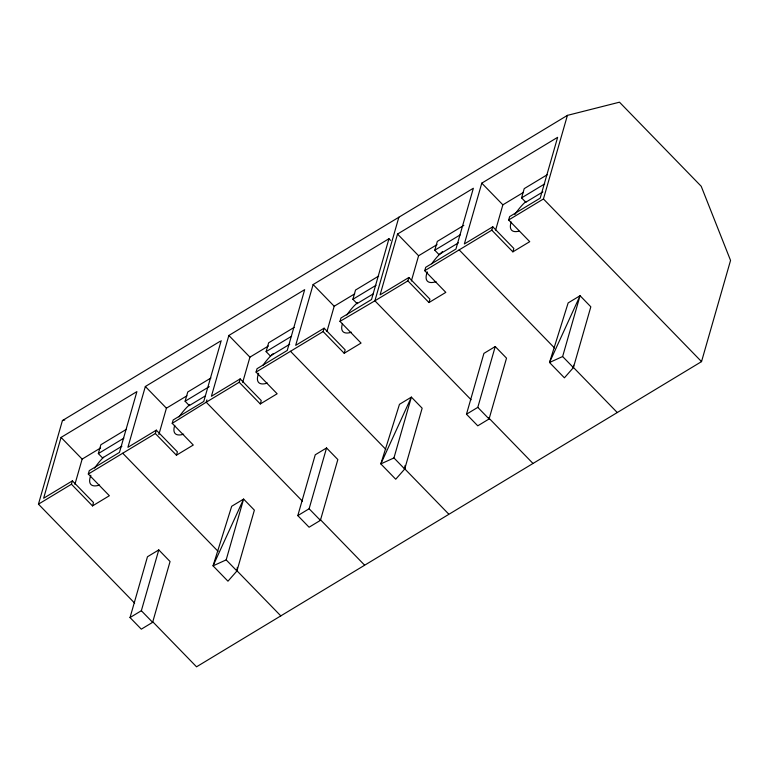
<?xml version="1.0" encoding="UTF-8"?>
<svg xmlns="http://www.w3.org/2000/svg" width="769" height="769" viewBox="0 0 769 769"><rect width="100%" height="100%" fill="white"/><g stroke="black" fill="none" stroke-linecap="round" stroke-linejoin="round"><path stroke-width="1.15" d="M237.313 567.397L236.939 570.973L227.96 581.191L213.051 565.849L231.69 506.281L243.61 499.081L254.376 510.155L236.939 570.973L226.173 559.89L243.61 499.081L213.051 565.849L226.173 559.89M405.08 465.437L404.715 469.013L395.727 479.231L380.828 463.899L399.467 404.321L411.386 397.121L422.152 408.204L404.715 469.013L393.949 457.94L411.386 397.121L380.828 463.899L393.949 457.94M573.636 365.227L573.395 367.611L564.408 377.829L549.508 362.497L568.147 302.919L580.066 295.719L590.832 306.802L573.395 367.611L562.629 356.537L580.066 295.719L549.508 362.497L562.629 356.537M134.642 603.127L38.45 504.156L62.424 420.566L567.416 115.369L619.478 102.19L701.213 186.281L730.55 260.431L701.53 361.622L196.537 666.81L153.041 622.063M92.511 505.915L109.371 495.726L88.291 474.04L89.262 470.666L119.474 452.403L136.911 391.594L61.068 437.417L43.631 498.235L72.401 480.846L93.482 502.532L92.511 505.915L71.44 484.23L72.401 480.846M74.91 484.355L82.148 459.112L100.595 447.962M121.925 446.212L102.556 457.92L98.336 453.585L100.864 444.751L126.356 429.352M220.155 341.292L145.341 386.499L127.904 447.318L156.318 430.15L177.399 451.836L176.428 455.21L155.348 433.524L156.318 430.15M158.856 434.581L166.421 408.185L186.915 395.804M176.428 455.21L193.279 445.03L172.198 423.344L173.169 419.961L203.747 401.485L221.184 340.677M205.429 395.852L189.328 405.58L185.108 401.235L187.761 391.988L210.908 378.012M189.328 405.58L189.568 404.734L186.704 407.474A29.549 10.766 -44.2 0 0 179.033 416.99M130.028 617.565L147.465 556.756L158.789 549.912L170.064 561.514L152.627 622.332L141.304 629.167L130.028 617.565L141.352 610.721L158.789 549.912M206.88 399.909L206.227 402.206L172.198 423.344M260.287 403.956L277.138 393.776L256.067 372.09L257.029 368.707L287.25 350.453L304.687 289.644L228.845 335.467L211.408 396.275L240.178 378.896L261.258 400.582L260.287 403.956L239.207 382.27L240.178 378.896M242.687 382.395L249.925 357.152L268.371 346.012M289.702 344.262L270.323 355.97L266.112 351.625L268.641 342.801L294.123 327.402M390.575 240.389L388.96 238.726L313.118 284.549L295.681 345.358L324.095 328.19L345.166 349.876L344.204 353.259L323.124 331.574L324.095 328.19M326.95 331.477L334.188 306.235L354.692 293.854M344.204 353.259L361.055 343.07L339.975 321.384L340.946 318.01L371.523 299.535L388.96 238.726M373.205 293.893L357.104 303.62L352.884 299.285L355.538 290.038L378.684 276.052M357.104 303.62L357.345 302.784L354.471 305.514A29.549 10.766 -44.2 0 0 346.809 315.04M297.805 515.615L315.242 454.796L326.556 447.962L337.841 459.564L320.404 520.373L309.08 527.217L297.805 515.615L309.119 508.77L326.556 447.962M398.871 217.204L374.897 300.804L339.975 321.384M428.967 302.553L445.818 292.374L424.738 270.688L425.709 267.304L455.93 249.05L473.368 188.242L397.525 234.064L380.088 294.873L408.858 277.494L429.938 299.179L428.967 302.553L407.887 280.868L408.858 277.494M411.357 280.993L418.596 255.75L437.052 244.609M458.382 242.86L439.003 254.568L434.783 250.223L437.321 241.399L463.822 225.384M512.875 251.857L529.735 241.668L508.655 219.982L509.626 216.608L540.194 198.133L557.631 137.324L481.788 183.147L464.351 243.956L492.766 226.788L513.846 248.474L512.875 251.857L491.804 230.171L492.766 226.788M495.63 230.075L502.868 204.833L523.372 192.452M542.885 191.885L525.785 202.218L521.565 197.883L524.218 188.636L547.365 174.65M525.785 202.218L526.025 201.382L523.151 204.112A29.549 10.766 -44.2 0 0 514.874 214.58M466.475 414.212L483.912 353.394L495.236 346.559L506.521 358.162L489.084 418.97L477.76 425.815L466.475 414.212L477.799 407.368L495.236 346.559M508.655 219.982L543.443 198.969L567.416 115.369M103.594 457.286L102.219 458.612A29.549 10.766 -44.2 0 0 94.616 468.138M273.043 353.721L269.996 356.662A29.549 10.766 -44.2 0 0 263.027 365.227M442.56 251.521L438.676 255.25A29.549 10.766 -44.2 0 0 431.707 263.825M266.112 351.625L291.595 336.226M352.884 299.285L376.031 285.299M98.336 453.585L123.819 438.186M434.783 250.223L460.275 234.824M185.108 401.235L209.264 386.644M521.565 197.883L544.712 183.897M239.207 382.27L206.227 402.206L302.419 501.177M256.067 372.09L323.124 331.574M38.45 504.156L71.44 484.23M88.291 474.04L155.348 433.524M407.887 280.868L374.897 300.804L471.099 399.774M424.738 270.688L491.804 230.171M62.424 420.566L64.731 419.98M543.443 198.969L701.53 361.622M481.788 183.147L502.868 204.833M459.17 249.887L554.526 347.992M572.934 366.928L617.267 412.54M397.525 234.064L418.596 255.75M488.661 417.846L532.994 463.457M477.799 407.368L489.084 418.97M313.118 284.549L334.188 306.235M290.49 351.289L385.846 449.394M404.254 468.331L448.587 513.942M228.845 335.467L249.925 357.152M319.981 519.248L364.314 564.859M309.119 508.77L320.404 520.373M145.341 386.499L166.421 408.185M122.723 453.239L218.079 551.344M236.477 570.281L280.81 615.892M61.068 437.417L82.148 459.112M141.352 610.721L152.627 622.332M518.95 231.161A29.549 10.766 -44.2 0 1 511.212 222.001M436.052 281.675A29.549 10.766 -44.2 0 1 427.304 271.899M351.452 332.227A29.549 10.766 -44.2 0 1 342.532 323.403M267.372 383.077A29.549 10.766 -44.2 0 1 258.624 373.301M99.605 485.037A29.549 10.766 -44.2 0 1 90.848 475.261M183.676 434.177A29.549 10.766 -44.2 0 1 174.755 425.353"/></g></svg>
